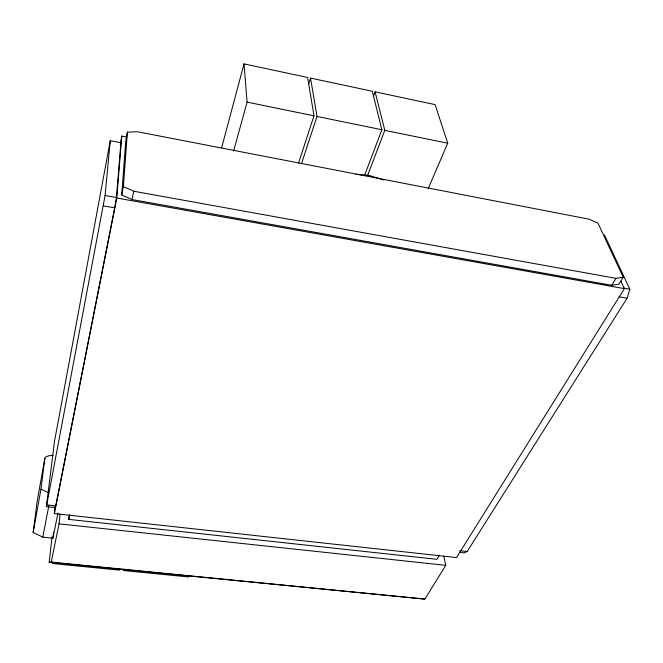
<?xml version="1.0" encoding="UTF-8"?>
<svg xmlns="http://www.w3.org/2000/svg" width="663" height="663" viewBox="0 0 663 663"><rect width="100%" height="100%" fill="white"/><g stroke="black" fill="none" stroke-linecap="round" stroke-linejoin="round"><path stroke-width="0.99" d="M121.702 194.972L123.376 186.643L127.395 132.161L137.448 131.738L588.785 219.121L597.893 223.008L623.22 277.225L618.935 284.162L611.7 285.305L132.061 199.555L121.702 194.972L125.804 140.283L127.395 132.161M116.439 197.508L120.881 142.727L110.265 140.705L54.474 441.475L46.385 506.623L55.186 507.601L55.767 505.886L114.707 207.859L116.439 197.508L105.094 195.477L110.265 140.705M620.916 281.178L624.364 288.637L456.5 557.566L54.349 513.593L116.796 198.022L121.785 136.097L126.857 137.067M439.478 555.113L436.934 559.315L68.745 519.386L69.151 515.3M52.021 536.98L49.186 562.265L51.217 562.091L59.04 523.845L60.026 514.629M119.448 570.13L52.319 563.509L52.543 561.47M53.115 455.357L48.929 455.754L46.029 456.757L44.869 458.224L37.095 501.758L33.15 532.538L42.83 537.129L52.916 538.182L53.579 532.182M54.349 513.593L55.153 506.416M55.186 507.601L55.526 504.543M33.15 532.538L40.973 489.145L44.869 458.224M46.385 506.623L105.094 195.477M42.83 537.129L48.78 505.96M120.409 143.208L121.785 136.097M52.916 538.182L57.963 513.129M52.319 563.509L52.609 562.108M132.061 199.555L133.81 191.242L123.376 186.643M68.745 519.386L69.756 514.629M120.26 145.272L120.881 142.727M221.649 147.708L244.025 63.905L307.64 77.463L313.989 115.826L298.565 163.032M233.608 150.965L247.1 102.127L244.025 63.905M123.724 569.152L123.343 570.52L188.483 576.951L188.955 575.617M459.467 552.329L464.059 552.834L467.158 551.55L627.09 298.209L629.85 289.209L604.399 234.859M308.66 83.986L310.524 78.077L372.299 91.245L381.871 129.733L364.683 175.115M301.508 163.604L317.013 116.448L310.524 78.077M373.335 96.699L375.101 91.842L435.119 104.63L447.716 143.216L428.141 188.74M367.542 175.67L384.805 130.338L375.101 91.842M611.7 285.305L615.96 278.344L623.22 277.225M49.186 562.265L424.892 599.095L445.751 565.332L443.82 556.24M355.973 174.294L369.183 175.446L383.827 179.98M51.217 562.091L424.892 599.095M59.04 523.845L445.751 565.332M46.907 504.899L55.767 505.886M459.782 550.738L467.158 551.55M103.387 205.862L114.707 207.859M619.118 296.8L627.09 298.209M623.858 288.14L629.85 289.209M116.796 198.022L624.364 288.637M133.81 191.242L615.96 278.344M247.1 102.127L313.989 115.826M317.013 116.448L381.871 129.733M384.805 130.338L447.716 143.216M40.973 489.145L48.324 492.601"/></g></svg>
